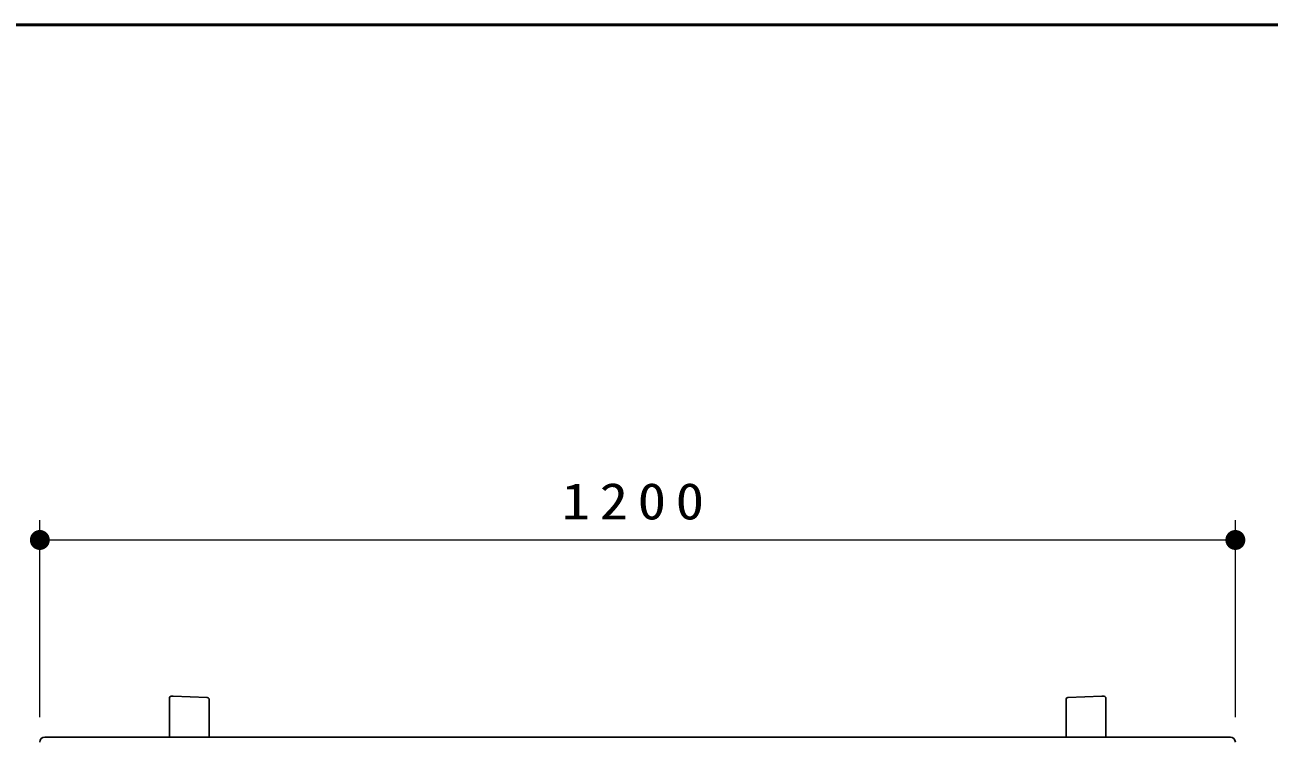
# Model space of a CAD drawing. Units: millimetres on the paper, scale 1:20. Extents: x -365 to 0, y -26 to 257.
# Drawn here: x -284.7 to -222.3, y 221 to 257 of the extents above; entities that cross this region are included whole.
import ezdxf

# ---------------------------------------------------------------- set-up
doc = ezdxf.new("R2010")
doc.units = ezdxf.units.MM
doc.layers.add('LY_1', color=7, linetype='Continuous', lineweight=25)
doc.layers.add('LY_3', color=7, linetype='Continuous', lineweight=13)
doc.styles.add('ＭＳ ゴシック', font='')
doc.styles.get('ＭＳ ゴシック').set_extended_font_data('MS Gothic')

# ---------------------------------------------------------------- blocks, each defined once
blk = doc.blocks.new('filled_dot')
at = {"color": 0, "linetype": 'Continuous', "lineweight": -2, "const_width": 1.25}
blk.add_lwpolyline([(-0.625, 0, 1), (0.625, 0, 1)], format="xyb", close=True, dxfattribs=at)

msp = doc.modelspace()

# ---------------------------------------------------------------- linework, layer by layer
at = {"layer": 'LY_1', "lineweight": 13}
for p, q in [((-283.967, 222.284), (-283.967, 232.17)), ((-223.967, 222.284), (-223.967, 232.17)), ((-283.967, 231.17), (-223.967, 231.17))]:
    msp.add_line(p, q, dxfattribs=at)
at = {"layer": 'LY_1'}
for p, q in [((-277.467, 223.233), (-277.467, 221.284)), ((-277.267, 223.338), (-277.371, 223.333)), ((-277.267, 223.338), (-275.563, 223.269)), ((-275.467, 223.169), (-275.467, 221.284)), ((-232.467, 223.169), (-232.467, 221.284)), ((-230.667, 223.338), (-232.371, 223.269)), ((-230.667, 223.338), (-230.563, 223.333)), ((-230.467, 223.233), (-230.467, 221.284)), ((-283.717, 221.284), (-224.217, 221.284))]:
    msp.add_line(p, q, dxfattribs=at)
for centre, radius, start, end in [((-277.367, 223.233), 0.1, 92.29061, 180), ((-275.567, 223.169), 0.1, 359.99999, 87.70941), ((-232.367, 223.169), 0.1, 92.29055, 179.99998), ((-230.567, 223.233), 0.1, 359.99996, 87.70936), ((-283.717, 221.034), 0.25, 89.99998, 179.99996), ((-224.217, 221.034), 0.25, 0, 89.99998)]:
    msp.add_arc(centre, radius, start, end, dxfattribs=at)
at = {"layer": 'LY_3', "lineweight": 50}
msp.add_line((0, 257), (-365, 257), dxfattribs=at)

# ---------------------------------------------------------------- block references
at = {"layer": 'LY_1', "lineweight": 13, "xscale": 0.4, "yscale": 0.4}
msp.add_blockref('filled_dot', (-283.967, 231.17), dxfattribs=at)
at = {"layer": 'LY_1', "lineweight": 13, "xscale": 0.4, "yscale": 0.4, "rotation": 180}
msp.add_blockref('filled_dot', (-223.967, 231.17), dxfattribs=at)

# ---------------------------------------------------------------- texts
at = {"layer": 'LY_1', "insert": (-253.967, 232.17), "char_height": 1.833, "attachment_point": 8, "style": 'ＭＳ ゴシック'}
msp.add_mtext('\\T1.33;\\W1.15;1200', dxfattribs=at)

doc.saveas('drawing.dxf')
